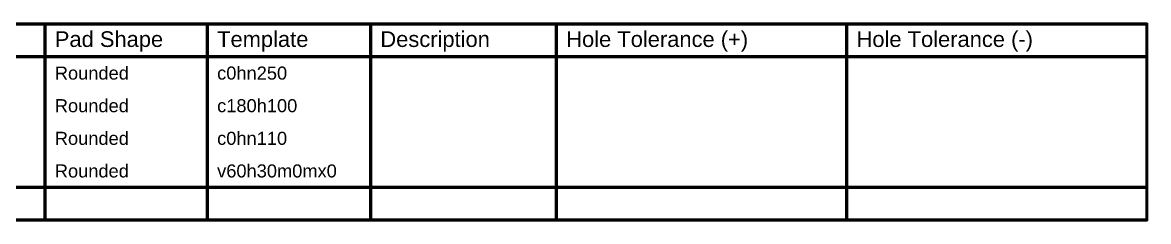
# Model space of a CAD drawing. Header units: inches. Extents: x -1 to 9.6, y 0 to 3.9.
# Drawn here: x 4.38 to 9.55, y 1.83 to 2.74 of the extents above; entities that cross this region are included whole.
import ezdxf

# ---------------------------------------------------------------- set-up
doc = ezdxf.new("R2010")
doc.units = ezdxf.units.IN
doc.header["$MEASUREMENT"] = 0
doc.layers.add('Drill Drawing', color=1, linetype='Continuous')
doc.styles.add('Arial', font='', dxfattribs={"height": 0.2})
doc.styles.get('Arial').set_extended_font_data('Arial')

msp = doc.modelspace()

# ---------------------------------------------------------------- linework, layer by layer
at = {"layer": 'Drill Drawing'}
for points in [[(-1.0256, 2.737, 0.015, 0.015, 0), (9.5454, 2.737, 0.015, 0.015, 0)], [(4.4839, 1.837, 0.015, 0.015, 0), (4.4839, 2.737, 0.015, 0.015, 0)], [(5.2296, 1.837, 0.015, 0.015, 0), (5.2296, 2.737, 0.015, 0.015, 0)], [(5.9794, 1.837, 0.015, 0.015, 0), (5.9794, 2.737, 0.015, 0.015, 0)], [(6.8332, 1.837, 0.015, 0.015, 0), (6.8332, 2.737, 0.015, 0.015, 0)], [(8.1668, 1.837, 0.015, 0.015, 0), (8.1668, 2.737, 0.015, 0.015, 0)], [(9.5454, 1.837, 0.015, 0.015, 0), (9.5454, 2.737, 0.015, 0.015, 0)], [(-1.0256, 2.587, 0.015, 0.015, 0), (9.5454, 2.587, 0.015, 0.015, 0)], [(-1.0256, 1.987, 0.015, 0.015, 0), (9.5454, 1.987, 0.015, 0.015, 0)], [(-1.0256, 1.837, 0.015, 0.015, 0), (9.5454, 1.837, 0.015, 0.015, 0)]]:
    msp.add_lwpolyline(points, format="xyseb", dxfattribs=at)
for points in [[(4.4801, 2.737, 0.0075, 0.0075, 1), (4.4876, 2.737, 0.0075, 0.0075, 1)], [(5.2259, 2.737, 0.0075, 0.0075, 1), (5.2334, 2.737, 0.0075, 0.0075, 1)], [(5.9757, 2.737, 0.0075, 0.0075, 1), (5.9832, 2.737, 0.0075, 0.0075, 1)], [(6.8295, 2.737, 0.0075, 0.0075, 1), (6.837, 2.737, 0.0075, 0.0075, 1)], [(8.1631, 2.737, 0.0075, 0.0075, 1), (8.1706, 2.737, 0.0075, 0.0075, 1)], [(9.5417, 2.737, 0.0075, 0.0075, 1), (9.5492, 2.737, 0.0075, 0.0075, 1)], [(9.5417, 2.737, 0.0075, 0.0075, 1), (9.5492, 2.737, 0.0075, 0.0075, 1)], [(9.5417, 2.587, 0.0075, 0.0075, 1), (9.5492, 2.587, 0.0075, 0.0075, 1)], [(9.5417, 1.987, 0.0075, 0.0075, 1), (9.5492, 1.987, 0.0075, 0.0075, 1)], [(4.4801, 1.837, 0.0075, 0.0075, 1), (4.4876, 1.837, 0.0075, 0.0075, 1)], [(5.2259, 1.837, 0.0075, 0.0075, 1), (5.2334, 1.837, 0.0075, 0.0075, 1)], [(5.9757, 1.837, 0.0075, 0.0075, 1), (5.9832, 1.837, 0.0075, 0.0075, 1)], [(6.8295, 1.837, 0.0075, 0.0075, 1), (6.837, 1.837, 0.0075, 0.0075, 1)], [(8.1631, 1.837, 0.0075, 0.0075, 1), (8.1706, 1.837, 0.0075, 0.0075, 1)], [(9.5417, 1.837, 0.0075, 0.0075, 1), (9.5492, 1.837, 0.0075, 0.0075, 1)], [(9.5417, 1.837, 0.0075, 0.0075, 1), (9.5492, 1.837, 0.0075, 0.0075, 1)]]:
    msp.add_lwpolyline(points, format="xyseb", close=True, dxfattribs=at)

# ---------------------------------------------------------------- texts
at = {"layer": 'Drill Drawing', "style": 'Arial'}
for s, height, p in [('Pad Shape', 0.072, (4.5289, 2.632)), ('Template', 0.072, (5.2746, 2.632)), ('Description', 0.072, (6.0244, 2.632)), ('Hole Tolerance (+)', 0.072, (6.8782, 2.632)), ('Hole Tolerance (-)', 0.072, (8.2118, 2.632)), ('Rounded', 0.06, (4.5289, 2.482)), ('c0hn250', 0.06, (5.2746, 2.482)), ('Rounded', 0.06, (4.5289, 2.332)), ('c180h100', 0.06, (5.2746, 2.332)), ('Rounded', 0.06, (4.5289, 2.182)), ('c0hn110', 0.06, (5.2746, 2.182)), ('Rounded', 0.06, (4.5289, 2.032)), ('v60h30m0mx0', 0.06, (5.2746, 2.032))]:
    msp.add_text(s, height=height, dxfattribs=at).set_placement(p)

doc.saveas('drawing.dxf')
